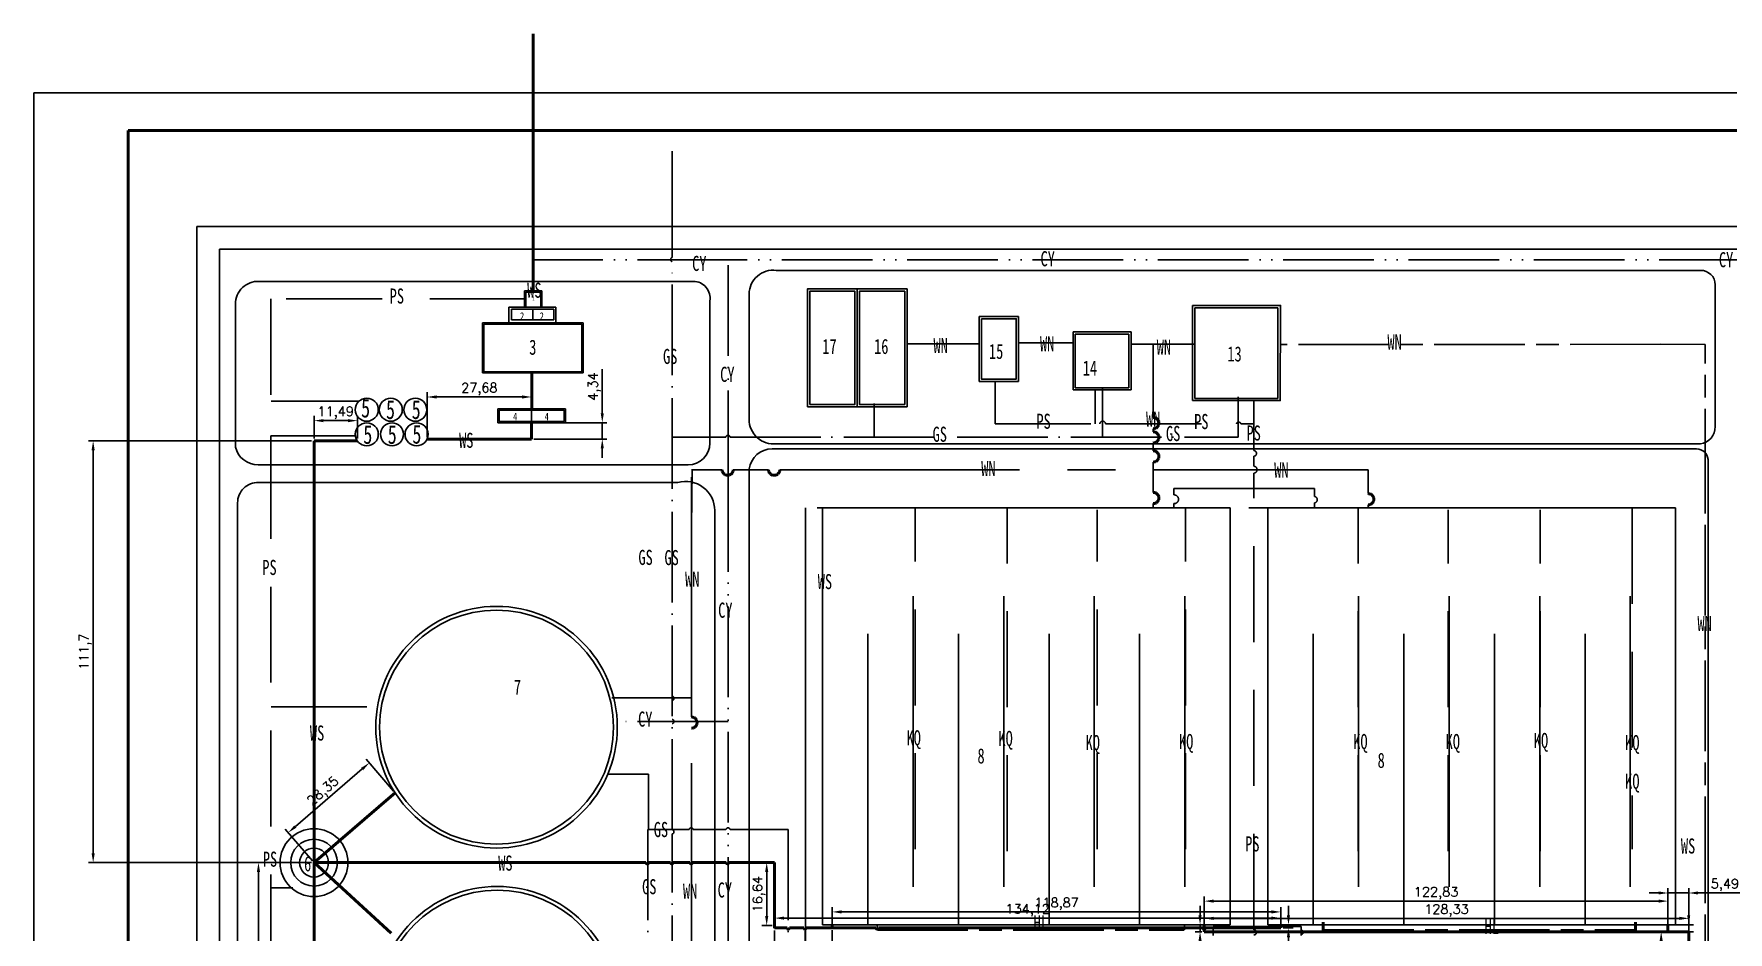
# Model space of a CAD drawing. Header units: millimetres. Extents: x 3398 to 10994, y -225 to 802.
# Drawn here: x 4839.2 to 5288, y 385.8 to 623.7 of the extents above; entities that cross this region are included whole.
import ezdxf

# ---------------------------------------------------------------- set-up
doc = ezdxf.new("R2010")
doc.units = ezdxf.units.MM
for name, pattern in [('ACAD_ISO02W100', [15, 12, -3]), ('ACAD_ISO04W100', [30, 24, -3, 0, -3]), ('ACAD_ISO05W100', [33, 24, -3, 0, -3, 0, -3]), ('ACAD_ISO08W100', [36, 24, -3, 6, -3]), ('CENTERX2', [101.6, 63.5, -12.7, 12.7, -12.7]), ('DASHEDX2', [38.1, 25.4, -12.7])]:
    doc.linetypes.add(name, pattern=pattern)
for name, color, linetype in [('厂区排水管线', 252, 'ACAD_ISO02W100'), ('厂区给水管', 150, 'ACAD_ISO04W100'), ('文字', 7, 'Continuous'), ('污水处理构筑物', 6, 'Continuous'), ('污泥处理构筑物', 3, 'Continuous'), ('绿地', 3, 'Continuous'), ('草地', 96, 'Continuous'), ('辅助构筑物和建筑物', 1, 'Continuous')]:
    doc.layers.add(name, color=color, linetype=linetype)
for name, color, linetype, lineweight in [('污水管线', 5, 'Continuous', 50), ('污泥管线', 40, 'ACAD_ISO08W100', 50), ('消化液回流', 1, 'ACAD_ISO08W100', 50)]:
    doc.layers.add(name, color=color, linetype=linetype, lineweight=lineweight)
doc.styles.get("Standard").update_dxf_attribs({"font": 'txt', "bigfont": 'gbcbig.shx'})
doc.styles.add('长仿宋', font='simfang.ttf', dxfattribs={"width": 0.7, "height": 4})
doc.dimstyles.new('ISO-25', dxfattribs={"dimtxt": 2.5, "dimasz": 2.5, "dimexe": 1.25, "dimexo": 0.625, "dimtad": 1, "dimtxsty": 'Standard', "dimcen": 2.5, "dimadec": 0, "dimazin": 0, "dimtfac": 1, "dimtmove": 0, "dimatfit": 3, "dimfxl": 1, "dimarcsym": 0})

# ---------------------------------------------------------------- blocks, each defined once
blk = doc.blocks.new('*D16')
at = {"layer": 'Defpoints', "color": 0, "linetype": 'ByBlock', "lineweight": 50, "transparency": 16777216}
for p in [(4898.65, 404.19), (4913.37, 404.19), (4913.37, 227.86)]:
    blk.add_point(p, dxfattribs=at)
at = {"layer": '厂区排水管线', "color": 0, "linetype": 'ByBlock', "lineweight": -2, "transparency": 16777216}
for p, q in [((4912.74, 404.19), (4897.4, 404.19)), ((4898.65, 230.36), (4898.65, 401.69)), ((4912.74, 227.86), (4897.4, 227.86))]:
    blk.add_line(p, q, dxfattribs=at)
at = {"layer": '厂区排水管线', "color": 0, "linetype": 'ByBlock', "lineweight": 50, "transparency": 16777216}
for points in [[(4898.23, 401.69), (4899.07, 401.69), (4898.65, 404.19)], [(4898.23, 230.36), (4899.07, 230.36), (4898.65, 227.86)]]:
    blk.add_solid(points, dxfattribs=at)
at = {"layer": '厂区排水管线', "color": 0, "linetype": 'ByBlock', "transparency": 16777216, "insert": (4896.57, 316.02), "char_height": 2.5, "attachment_point": 5, "rotation": 90}
blk.add_mtext('176,33', dxfattribs=at)
blk = doc.blocks.new('*D18')
at = {"layer": 'Defpoints', "color": 0, "linetype": 'ByBlock', "transparency": 16777216}
for p in [(5035.39, 386.92), (5169.51, 389.49), (5169.51, 386.92)]:
    blk.add_point(p, dxfattribs=at)
at = {"layer": '厂区排水管线', "color": 0, "linetype": 'ByBlock', "lineweight": -2, "transparency": 16777216}
for p, q in [((5035.39, 387.54), (5035.39, 390.74)), ((5169.51, 387.54), (5169.51, 390.74)), ((5037.89, 389.49), (5167.01, 389.49))]:
    blk.add_line(p, q, dxfattribs=at)
at = {"layer": '厂区排水管线', "color": 0, "linetype": 'ByBlock', "transparency": 16777216}
for points in [[(5037.89, 389.91), (5037.89, 389.08), (5035.39, 389.49)], [(5167.01, 389.91), (5167.01, 389.08), (5169.51, 389.49)]]:
    blk.add_solid(points, dxfattribs=at)
at = {"layer": '厂区排水管线', "color": 0, "linetype": 'ByBlock', "transparency": 16777216, "insert": (5102.45, 391.58), "char_height": 2.5, "attachment_point": 5}
blk.add_mtext('134,12', dxfattribs=at)
blk = doc.blocks.new('*D19')
at = {"layer": 'Defpoints', "color": 0, "linetype": 'ByBlock', "transparency": 16777216}
for p in [(5149.22, 387.75), (5148.09, 385.9), (5149.22, 385.9)]:
    blk.add_point(p, dxfattribs=at)
at = {"layer": '厂区排水管线', "color": 0, "linetype": 'ByBlock', "lineweight": -2, "transparency": 16777216}
for p, q in [((5148.09, 390.25), (5148.09, 392.75)), ((5148.59, 387.75), (5146.84, 387.75)), ((5148.09, 387.75), (5148.09, 385.9)), ((5148.59, 385.9), (5146.84, 385.9)), ((5148.09, 383.4), (5148.09, 372.57))]:
    blk.add_line(p, q, dxfattribs=at)
at = {"layer": '厂区排水管线', "color": 0, "linetype": 'ByBlock', "transparency": 16777216}
for points in [[(5147.67, 390.25), (5148.51, 390.25), (5148.09, 387.75)], [(5147.67, 383.4), (5148.51, 383.4), (5148.09, 385.9)]]:
    blk.add_solid(points, dxfattribs=at)
at = {"layer": '厂区排水管线', "color": 0, "linetype": 'ByBlock', "transparency": 16777216, "insert": (5146.01, 376.73), "char_height": 2.5, "attachment_point": 5, "rotation": 90}
blk.add_mtext('1,85', dxfattribs=at)
blk = doc.blocks.new('*D20')
at = {"layer": 'Defpoints', "color": 0, "linetype": 'ByBlock', "transparency": 16777216}
for p in [(5169.51, 387.75), (5169.51, 386.92), (5171.52, 386.92)]:
    blk.add_point(p, dxfattribs=at)
at = {"layer": '厂区排水管线', "color": 0, "linetype": 'ByBlock', "lineweight": -2, "transparency": 16777216}
for p, q in [((5171.52, 390.25), (5171.52, 392.75)), ((5170.14, 387.75), (5172.77, 387.75)), ((5170.14, 386.92), (5172.77, 386.92)), ((5171.52, 387.75), (5171.52, 386.92)), ((5171.52, 384.42), (5171.52, 373.17))]:
    blk.add_line(p, q, dxfattribs=at)
at = {"layer": '厂区排水管线', "color": 0, "linetype": 'ByBlock', "transparency": 16777216}
for points in [[(5171.1, 390.25), (5171.93, 390.25), (5171.52, 387.75)], [(5171.1, 384.42), (5171.93, 384.42), (5171.52, 386.92)]]:
    blk.add_solid(points, dxfattribs=at)
at = {"layer": '厂区排水管线', "color": 0, "linetype": 'ByBlock', "transparency": 16777216, "insert": (5169.43, 377.54), "char_height": 2.5, "attachment_point": 5, "rotation": 90}
blk.add_mtext('0,83', dxfattribs=at)
blk = doc.blocks.new('*D21')
at = {"layer": 'Defpoints', "color": 0, "linetype": 'ByBlock', "transparency": 16777216}
for p in [(5277.55, 389.43), (5149.22, 385.9), (5277.55, 385.9)]:
    blk.add_point(p, dxfattribs=at)
at = {"layer": '厂区排水管线', "color": 0, "linetype": 'ByBlock', "lineweight": -2, "transparency": 16777216}
for p, q in [((5149.22, 386.53), (5149.22, 390.68)), ((5277.55, 386.53), (5277.55, 390.68)), ((5151.72, 389.43), (5275.05, 389.43))]:
    blk.add_line(p, q, dxfattribs=at)
at = {"layer": '厂区排水管线', "color": 0, "linetype": 'ByBlock', "transparency": 16777216}
for points in [[(5151.72, 389.85), (5151.72, 389.01), (5149.22, 389.43)], [(5275.05, 389.85), (5275.05, 389.01), (5277.55, 389.43)]]:
    blk.add_solid(points, dxfattribs=at)
at = {"layer": '厂区排水管线', "color": 0, "linetype": 'ByBlock', "transparency": 16777216, "insert": (5213.38, 391.51), "char_height": 2.5, "attachment_point": 5}
blk.add_mtext('128,33', dxfattribs=at)
blk = doc.blocks.new('*D22')
at = {"layer": 'Defpoints', "color": 0, "linetype": 'ByBlock', "transparency": 16777216}
for p in [(5272.05, 387.75), (5272.05, 385.9), (5277.55, 385.9)]:
    blk.add_point(p, dxfattribs=at)
at = {"layer": '厂区排水管线', "color": 0, "linetype": 'ByBlock', "lineweight": -2, "transparency": 16777216}
for p, q in [((5277.55, 390.25), (5277.55, 392.75)), ((5272.68, 387.75), (5278.8, 387.75)), ((5277.55, 387.75), (5277.55, 385.9)), ((5272.68, 385.9), (5278.8, 385.9)), ((5277.55, 383.4), (5277.55, 372.57))]:
    blk.add_line(p, q, dxfattribs=at)
at = {"layer": '厂区排水管线', "color": 0, "linetype": 'ByBlock', "transparency": 16777216}
for points in [[(5277.13, 390.25), (5277.96, 390.25), (5277.55, 387.75)], [(5277.13, 383.4), (5277.96, 383.4), (5277.55, 385.9)]]:
    blk.add_solid(points, dxfattribs=at)
at = {"layer": '厂区排水管线', "color": 0, "linetype": 'ByBlock', "transparency": 16777216, "insert": (5275.46, 376.73), "char_height": 2.5, "attachment_point": 5, "rotation": 90}
blk.add_mtext('1,85', dxfattribs=at)
blk = doc.blocks.new('*D23')
at = {"layer": 'Defpoints', "color": 0, "linetype": 'ByBlock', "transparency": 16777216}
for p in [(5277.55, 385.9), (5270.26, 300.7), (5277.55, 300.7)]:
    blk.add_point(p, dxfattribs=at)
at = {"layer": '厂区排水管线', "color": 0, "linetype": 'ByBlock', "lineweight": -2, "transparency": 16777216}
for p, q in [((5276.92, 385.9), (5269.01, 385.9)), ((5270.26, 383.4), (5270.26, 303.2)), ((5276.92, 300.7), (5269.01, 300.7))]:
    blk.add_line(p, q, dxfattribs=at)
at = {"layer": '厂区排水管线', "color": 0, "linetype": 'ByBlock', "transparency": 16777216}
for points in [[(5269.84, 383.4), (5270.67, 383.4), (5270.26, 385.9)], [(5269.84, 303.2), (5270.67, 303.2), (5270.26, 300.7)]]:
    blk.add_solid(points, dxfattribs=at)
at = {"layer": '厂区排水管线', "color": 0, "linetype": 'ByBlock', "transparency": 16777216, "insert": (5268.17, 343.3), "char_height": 2.5, "attachment_point": 5, "rotation": 90}
blk.add_mtext('85,2', dxfattribs=at)
blk = doc.blocks.new('*D32')
at = {"layer": 'Defpoints', "color": 0, "linetype": 'ByBlock', "transparency": 16777216}
for p in [(4934.85, 422.68), (4906.53, 412.13), (4913.37, 404.19)]:
    blk.add_point(p, dxfattribs=at)
at = {"layer": '厂区排水管线', "color": 0, "linetype": 'ByBlock', "lineweight": -2, "transparency": 16777216}
for p, q in [((4934.44, 423.15), (4927.2, 431.57)), ((4926.12, 428.99), (4908.43, 413.76)), ((4912.96, 404.66), (4905.72, 413.07))]:
    blk.add_line(p, q, dxfattribs=at)
at = {"layer": '厂区排水管线', "color": 0, "linetype": 'ByBlock', "transparency": 16777216}
for points in [[(4925.85, 429.3), (4926.39, 428.67), (4928.02, 430.62)], [(4908.15, 414.07), (4908.7, 413.44), (4906.53, 412.13)]]:
    blk.add_solid(points, dxfattribs=at)
at = {"layer": '厂区排水管线', "color": 0, "linetype": 'ByBlock', "transparency": 16777216, "insert": (4915.91, 422.95), "char_height": 2.5, "attachment_point": 5, "rotation": 40.7206}
blk.add_mtext('28,35', dxfattribs=at)
blk = doc.blocks.new('*D33')
at = {"layer": 'Defpoints', "color": 0, "linetype": 'ByBlock', "transparency": 16777216}
for p in [(4913.37, 521.25), (4913.37, 515.89), (4924.86, 515.89)]:
    blk.add_point(p, dxfattribs=at)
at = {"layer": '厂区排水管线', "color": 0, "linetype": 'ByBlock', "lineweight": -2, "transparency": 16777216}
for p, q in [((4913.37, 516.51), (4913.37, 522.5)), ((4922.36, 521.25), (4915.87, 521.25)), ((4924.86, 516.51), (4924.86, 522.5))]:
    blk.add_line(p, q, dxfattribs=at)
at = {"layer": '厂区排水管线', "color": 0, "linetype": 'ByBlock', "transparency": 16777216}
for points in [[(4915.87, 521.66), (4915.87, 520.83), (4913.37, 521.25)], [(4922.36, 521.66), (4922.36, 520.83), (4924.86, 521.25)]]:
    blk.add_solid(points, dxfattribs=at)
at = {"layer": '厂区排水管线', "color": 0, "linetype": 'ByBlock', "transparency": 16777216, "insert": (4919.11, 523.33), "char_height": 2.5, "attachment_point": 5}
blk.add_mtext('11,49', dxfattribs=at)
blk = doc.blocks.new('*D34')
at = {"layer": 'Defpoints', "color": 0, "linetype": 'ByBlock', "transparency": 16777216}
for p in [(4970.99, 527.51), (4943.32, 516.37), (4970.99, 516.37)]:
    blk.add_point(p, dxfattribs=at)
at = {"layer": '厂区排水管线', "color": 0, "linetype": 'ByBlock', "lineweight": -2, "transparency": 16777216}
for p, q in [((4943.32, 516.99), (4943.32, 528.76)), ((4945.82, 527.51), (4968.49, 527.51)), ((4970.99, 516.99), (4970.99, 528.76))]:
    blk.add_line(p, q, dxfattribs=at)
at = {"layer": '厂区排水管线', "color": 0, "linetype": 'ByBlock', "transparency": 16777216}
for points in [[(4945.82, 527.93), (4945.82, 527.1), (4943.32, 527.51)], [(4968.49, 527.93), (4968.49, 527.1), (4970.99, 527.51)]]:
    blk.add_solid(points, dxfattribs=at)
at = {"layer": '厂区排水管线', "color": 0, "linetype": 'ByBlock', "transparency": 16777216, "insert": (4957.16, 529.6), "char_height": 2.5, "attachment_point": 5}
blk.add_mtext('27,68', dxfattribs=at)
blk = doc.blocks.new('*D35')
at = {"layer": 'Defpoints', "color": 0, "linetype": 'ByBlock', "transparency": 16777216}
for p in [(4970.99, 520.71), (4989.73, 520.71), (4970.99, 516.37)]:
    blk.add_point(p, dxfattribs=at)
at = {"layer": '厂区排水管线', "color": 0, "linetype": 'ByBlock', "lineweight": -2, "transparency": 16777216}
for p, q in [((4989.73, 523.21), (4989.73, 534.87)), ((4971.62, 520.71), (4990.98, 520.71)), ((4989.73, 516.37), (4989.73, 520.71)), ((4971.62, 516.37), (4990.98, 516.37)), ((4989.73, 513.87), (4989.73, 511.37))]:
    blk.add_line(p, q, dxfattribs=at)
at = {"layer": '厂区排水管线', "color": 0, "linetype": 'ByBlock', "transparency": 16777216}
for points in [[(4989.31, 523.21), (4990.15, 523.21), (4989.73, 520.71)], [(4989.31, 513.87), (4990.15, 513.87), (4989.73, 516.37)]]:
    blk.add_solid(points, dxfattribs=at)
at = {"layer": '厂区排水管线', "color": 0, "linetype": 'ByBlock', "transparency": 16777216, "insert": (4987.65, 530.29), "char_height": 2.5, "attachment_point": 5, "rotation": 90}
blk.add_mtext('4,34', dxfattribs=at)
blk = doc.blocks.new('*D36')
at = {"layer": 'Defpoints', "color": 0, "linetype": 'ByBlock', "transparency": 16777216}
for p in [(4913.37, 515.89), (4854.85, 404.19), (4913.37, 404.19)]:
    blk.add_point(p, dxfattribs=at)
at = {"layer": '厂区排水管线', "color": 0, "linetype": 'ByBlock', "lineweight": -2, "transparency": 16777216}
for p, q in [((4912.74, 515.89), (4853.6, 515.89)), ((4854.85, 513.39), (4854.85, 406.69)), ((4912.74, 404.19), (4853.6, 404.19))]:
    blk.add_line(p, q, dxfattribs=at)
at = {"layer": '厂区排水管线', "color": 0, "linetype": 'ByBlock', "transparency": 16777216}
for points in [[(4854.43, 513.39), (4855.27, 513.39), (4854.85, 515.89)], [(4854.43, 406.69), (4855.27, 406.69), (4854.85, 404.19)]]:
    blk.add_solid(points, dxfattribs=at)
at = {"layer": '厂区排水管线', "color": 0, "linetype": 'ByBlock', "transparency": 16777216, "insert": (4852.77, 460.04), "char_height": 2.5, "attachment_point": 5, "rotation": 90}
blk.add_mtext('111,7', dxfattribs=at)
blk = doc.blocks.new('*D46')
at = {"layer": 'Defpoints', "color": 0, "linetype": 'ByBlock', "transparency": 16777216}
for p in [(5035.39, 404.19), (5033.29, 387.54), (5035.39, 387.54)]:
    blk.add_point(p, dxfattribs=at)
at = {"layer": '厂区排水管线', "color": 0, "linetype": 'ByBlock', "lineweight": -2, "transparency": 16777216}
for p, q in [((5034.76, 404.19), (5032.04, 404.19)), ((5033.29, 401.69), (5033.29, 390.04)), ((5034.76, 387.54), (5032.04, 387.54))]:
    blk.add_line(p, q, dxfattribs=at)
at = {"layer": '厂区排水管线', "color": 0, "linetype": 'ByBlock', "transparency": 16777216}
for points in [[(5032.87, 401.69), (5033.71, 401.69), (5033.29, 404.19)], [(5032.87, 390.04), (5033.71, 390.04), (5033.29, 387.54)]]:
    blk.add_solid(points, dxfattribs=at)
at = {"layer": '厂区排水管线', "color": 0, "linetype": 'ByBlock', "transparency": 16777216, "insert": (5031.21, 395.86), "char_height": 2.5, "attachment_point": 5, "rotation": 90}
blk.add_mtext('16,64', dxfattribs=at)
blk = doc.blocks.new('*D48')
at = {"layer": 'Defpoints', "color": 0, "linetype": 'ByBlock', "transparency": 16777216}
for p in [(5035.39, 386.82), (5050.64, 386.92), (5050.73, 373.24)]:
    blk.add_point(p, dxfattribs=at)
at = {"layer": '厂区排水管线', "color": 0, "linetype": 'ByBlock', "lineweight": -2, "transparency": 16777216}
for p, q in [((5035.39, 386.2), (5035.48, 371.89)), ((5050.65, 386.29), (5050.74, 371.99)), ((5037.97, 373.16), (5048.23, 373.22))]:
    blk.add_line(p, q, dxfattribs=at)
at = {"layer": '厂区排水管线', "color": 0, "linetype": 'ByBlock', "transparency": 16777216}
for points in [[(5037.97, 373.57), (5037.98, 372.74), (5035.47, 373.14)], [(5048.23, 373.64), (5048.23, 372.8), (5050.73, 373.24)]]:
    blk.add_solid(points, dxfattribs=at)
at = {"layer": '厂区排水管线', "color": 0, "linetype": 'ByBlock', "transparency": 16777216, "insert": (5043.09, 375.27), "char_height": 2.5, "attachment_point": 5, "rotation": 0.3537}
blk.add_mtext('15,26', dxfattribs=at)
blk = doc.blocks.new('*D49')
at = {"layer": 'Defpoints', "color": 0, "linetype": 'ByBlock', "transparency": 16777216}
for p in [(5169.51, 391.14), (5050.64, 386.92), (5169.51, 386.92)]:
    blk.add_point(p, dxfattribs=at)
at = {"layer": '厂区排水管线', "color": 0, "linetype": 'ByBlock', "lineweight": -2, "transparency": 16777216}
for p, q in [((5050.64, 387.54), (5050.64, 392.39)), ((5053.14, 391.14), (5167.01, 391.14)), ((5169.51, 387.54), (5169.51, 392.39))]:
    blk.add_line(p, q, dxfattribs=at)
at = {"layer": '厂区排水管线', "color": 0, "linetype": 'ByBlock', "transparency": 16777216}
for points in [[(5053.14, 391.55), (5053.14, 390.72), (5050.64, 391.14)], [(5167.01, 391.55), (5167.01, 390.72), (5169.51, 391.14)]]:
    blk.add_solid(points, dxfattribs=at)
at = {"layer": '厂区排水管线', "color": 0, "linetype": 'ByBlock', "transparency": 16777216, "insert": (5110.08, 393.22), "char_height": 2.5, "attachment_point": 5}
blk.add_mtext('118,87', dxfattribs=at)
blk = doc.blocks.new('*D52')
at = {"layer": 'Defpoints', "color": 0, "linetype": 'ByBlock', "transparency": 16777216}
for p in [(5272.05, 394), (5149.22, 385.9), (5272.05, 385.9)]:
    blk.add_point(p, dxfattribs=at)
at = {"layer": '厂区排水管线', "color": 0, "linetype": 'ByBlock', "lineweight": -2, "transparency": 16777216}
for p, q in [((5149.22, 386.53), (5149.22, 395.25)), ((5272.05, 386.53), (5272.05, 395.25)), ((5151.72, 394), (5269.55, 394))]:
    blk.add_line(p, q, dxfattribs=at)
at = {"layer": '厂区排水管线', "color": 0, "linetype": 'ByBlock', "transparency": 16777216}
for points in [[(5151.72, 394.41), (5151.72, 393.58), (5149.22, 394)], [(5269.55, 394.41), (5269.55, 393.58), (5272.05, 394)]]:
    blk.add_solid(points, dxfattribs=at)
at = {"layer": '厂区排水管线', "color": 0, "linetype": 'ByBlock', "transparency": 16777216, "insert": (5210.63, 396.08), "char_height": 2.5, "attachment_point": 5}
blk.add_mtext('122,83', dxfattribs=at)
blk = doc.blocks.new('*D53')
at = {"layer": 'Defpoints', "color": 0, "linetype": 'ByBlock', "transparency": 16777216}
for p in [(5277.55, 396.15), (5272.05, 385.9), (5277.55, 385.9)]:
    blk.add_point(p, dxfattribs=at)
at = {"layer": '厂区排水管线', "color": 0, "linetype": 'ByBlock', "lineweight": -2, "transparency": 16777216}
for p, q in [((5269.55, 396.15), (5267.05, 396.15)), ((5272.05, 386.53), (5272.05, 397.4)), ((5272.05, 396.15), (5277.55, 396.15)), ((5277.55, 386.53), (5277.55, 397.4)), ((5280.05, 396.15), (5291.71, 396.15))]:
    blk.add_line(p, q, dxfattribs=at)
at = {"layer": '厂区排水管线', "color": 0, "linetype": 'ByBlock', "transparency": 16777216}
for points in [[(5269.55, 396.57), (5269.55, 395.74), (5272.05, 396.15)], [(5280.05, 396.57), (5280.05, 395.74), (5277.55, 396.15)]]:
    blk.add_solid(points, dxfattribs=at)
at = {"layer": '厂区排水管线', "color": 0, "linetype": 'ByBlock', "transparency": 16777216, "insert": (5287.13, 398.24), "char_height": 2.5, "attachment_point": 5}
blk.add_mtext('5,49', dxfattribs=at)

msp = doc.modelspace()

# ---------------------------------------------------------------- linework, layer by layer
at = {"lineweight": -3}
for p, q in [((5680.151, 608.053), (4839.151, 608.053)), ((4839.151, 608.053), (4839.151, 14.053))]:
    msp.add_line(p, q, dxfattribs=at)
at = {"lineweight": 50}
for p, q in [((4864.151, 598.053), (4864.151, 24.053)), ((5670.151, 598.053), (4864.151, 598.053))]:
    msp.add_line(p, q, dxfattribs=at)
at = {"layer": '厂区排水管线', "color": 5, "linetype": 'ACAD_ISO04W100'}
for p, q in [((5008.26, 570.732), (5008.26, 592.648)), ((5001.945, 427.603), (4991.192, 427.603)), ((5008.26, 366.22), (5008.26, 411.78)), ((5038.991, 412.929), (5038.991, 368.223))]:
    msp.add_line(p, q, dxfattribs=at)
at = {"layer": '厂区排水管线', "color": 3, "linetype": 'ByBlock', "lineweight": -3}
for p, q in [((5487.546, 572.67), (4882.292, 572.67)), ((4888.292, 566.67), (5481.546, 566.67))]:
    msp.add_line(p, q, dxfattribs=at)
at = {"layer": '厂区排水管线', "color": 3, "linetype": 'ByBlock', "lineweight": -2}
for p, q in [((4882.292, 525.201), (4882.292, 572.67)), ((4888.292, 519.201), (4888.292, 566.67)), ((5276.613, 561.019), (5280.671, 561.019)), ((5284.589, 519.653), (5284.589, 557.246)), ((5028.646, 554.81), (5028.646, 522.287)), ((5034.71, 513.754), (5279.638, 513.754)), ((5035.164, 515.067), (5280.681, 515.067)), ((5028.646, 496.422), (5028.646, 508.449)), ((5282.662, 498.953), (5282.662, 510.98)), ((5282.662, 476.745), (5282.662, 498.953)), ((5028.646, 479.542), (5028.646, 496.422))]:
    msp.add_line(p, q, dxfattribs=at)
at = {"layer": '厂区排水管线', "color": 0, "linetype": 'ACAD_ISO05W100'}
for p, q in [((5023.073, 563.852), (4971.458, 563.852)), ((5293.719, 563.852), (5023.052, 563.852)), ((5023.073, 505.228), (5023.073, 564.011)), ((5023.097, 441.54), (4993.341, 441.54))]:
    msp.add_line(p, q, dxfattribs=at)
at = {"layer": '厂区排水管线', "color": 3, "linetype": 'ByBlock'}
for p, q in [((5013.846, 558.13), (4898.824, 558.13)), ((5276.858, 561.02), (5035.817, 561.02)), ((4892.54, 552.126), (4892.54, 514.194)), ((5018.218, 515.286), (5018.218, 552.945)), ((4898.55, 509.555), (5012.48, 509.555)), ((4898.634, 504.858), (5009.728, 504.858)), ((4893.113, 143.843), (4893.113, 499.503)), ((5019.53, 143.352), (5019.53, 497.424)), ((5028.646, 142.152), (5028.646, 479.542)), ((5282.662, 136.58), (5282.662, 476.745))]:
    msp.add_line(p, q, dxfattribs=at)
at = {"layer": '厂区排水管线', "linetype": 'DASHEDX2'}
for p, q in [((4969.475, 553.467), (4901.888, 553.467)), ((4901.888, 553.467), (4901.888, 181.923)), ((5093.792, 520.444), (5093.792, 531.653)), ((4902.035, 526.394), (4925.329, 526.394)), ((5120.344, 520.444), (5120.344, 529.375)), ((5162.348, 520.444), (5162.348, 526.552)), ((5162.348, 520.444), (5162.348, 526.552)), ((5162.348, 513.323), (5162.348, 526.552)), ((4901.888, 509.555), (4901.888, 517.261)), ((4901.888, 517.261), (4924.337, 517.261)), ((5093.792, 520.444), (5121.539, 520.444)), ((5123.068, 520.444), (5157.729, 520.444)), ((5158.927, 520.444), (5162.348, 520.444)), ((5162.348, 509.168), (5162.348, 511.819)), ((5162.348, 386.416), (5162.348, 507.348)), ((5162.348, 503.314), (5141.179, 503.314)), ((5141.179, 501.571), (5141.179, 503.314)), ((5162.348, 503.314), (5178.447, 503.314)), ((5178.447, 501.177), (5178.447, 503.314)), ((5141.179, 498.147), (5141.179, 499.264)), ((5178.447, 498.147), (5178.447, 499.452)), ((4901.992, 445.435), (4931.544, 445.435)), ((4901.828, 397.557), (4907.772, 397.557)), ((5162.348, 387.293), (5151.562, 387.293)), ((5151.562, 387.293), (5151.562, 384.883)), ((5162.348, 387.293), (5174.874, 387.293)), ((5174.874, 387.293), (5174.874, 384.883))]:
    msp.add_line(p, q, dxfattribs=at)
at = {"layer": '厂区排水管线', "color": 6, "linetype": 'ByBlock'}
for p, q in [((4965.003, 547.291), (4965.003, 551.328)), ((4965.003, 551.328), (4977.399, 551.328)), ((4965.654, 550.765), (4965.654, 547.965)), ((4971.294, 550.765), (4965.654, 550.765)), ((4965.654, 547.965), (4971.294, 547.965)), ((4976.934, 550.765), (4971.294, 550.765)), ((4971.294, 550.765), (4971.294, 547.965)), ((4971.294, 547.965), (4976.934, 547.965)), ((4976.934, 547.965), (4976.934, 550.765)), ((4977.399, 551.328), (4977.399, 547.322)), ((4958.327, 534.168), (4958.327, 546.83)), ((4958.327, 546.83), (4984.329, 546.83)), ((4984.329, 546.83), (4984.329, 534.167)), ((4962.056, 524.041), (4962.056, 524.41)), ((4962.056, 524.41), (4962.393, 524.41)), ((4962.056, 521.041), (4962.056, 524.041)), ((4962.056, 520.708), (4962.056, 521.041)), ((4962.393, 520.708), (4962.056, 520.708)), ((4962.393, 524.41), (4970.993, 524.41)), ((4962.393, 521.041), (4962.393, 524.041)), ((4962.393, 524.041), (4970.993, 524.041)), ((4962.393, 524.041), (4970.993, 524.041)), ((4962.393, 524.041), (4970.993, 524.041)), ((4962.393, 524.041), (4970.993, 524.041)), ((4970.993, 521.041), (4962.393, 521.041)), ((4962.393, 520.708), (4970.993, 520.708)), ((4970.993, 524.41), (4979.593, 524.41)), ((4970.993, 524.041), (4979.593, 524.041)), ((4970.993, 524.041), (4979.593, 524.041)), ((4970.993, 524.041), (4979.593, 524.041)), ((4970.993, 524.041), (4979.593, 524.041)), ((4970.993, 521.041), (4970.993, 524.041)), ((4979.593, 521.041), (4970.993, 521.041)), ((4970.993, 520.708), (4979.593, 520.708)), ((4979.959, 524.41), (4979.593, 524.41)), ((4979.593, 524.041), (4979.593, 521.041)), ((4979.959, 520.708), (4979.593, 520.708)), ((4979.959, 524.041), (4979.959, 524.41)), ((4979.959, 521.041), (4979.959, 524.041)), ((4979.959, 521.041), (4979.959, 520.708)), ((5048.077, 387.747), (5048.077, 498.147)), ((5048.077, 498.147), (5156.077, 498.147)), ((5156.077, 498.147), (5156.077, 474.747)), ((5166.077, 387.747), (5166.077, 498.147)), ((5166.077, 498.147), (5274.077, 498.147)), ((5274.077, 498.147), (5274.077, 474.747)), ((5043.511, 275.609), (5043.511, 386.009))]:
    msp.add_line(p, q, dxfattribs=at)
at = {"layer": '厂区排水管线', "color": 40, "linetype": 'CENTERX2', "lineweight": 30}
for p, q in [((5135.713, 522.081), (5135.713, 541.464)), ((5135.713, 518.305), (5135.713, 519.102)), ((5135.713, 513.257), (5135.713, 515.325)), ((5013.357, 442.765), (5013.357, 508.259)), ((5013.357, 508.259), (5021.469, 508.259)), ((5024.448, 508.259), (5033.779, 508.259)), ((5036.758, 508.259), (5192.653, 508.259)), ((5135.713, 502.246), (5135.713, 510.278)), ((5192.653, 508.259), (5192.653, 501.911)), ((5135.713, 498.008), (5135.713, 499.267)), ((5192.653, 498.932), (5192.653, 498.147)), ((5013.357, 367.076), (5013.357, 439.785))]:
    msp.add_line(p, q, dxfattribs=at)
at = {"layer": '厂区排水管线', "color": 40, "linetype": 'ACAD_ISO08W100', "lineweight": 30}
for p, q in [((5270.154, 541.47), (5169.374, 541.375)), ((5281.926, 541.398), (5270.154, 541.47)), ((5281.926, 500.375), (5281.926, 541.398)), ((5013.54, 508.259), (5013.357, 493.05)), ((5135.713, 508.259), (5192.653, 508.259)), ((5281.926, 397.685), (5281.926, 500.375)), ((5013.357, 493.05), (5013.357, 452.908)), ((5003.068, 447.826), (4992.245, 447.826)), ((5281.926, 330.411), (5281.926, 397.685))]:
    msp.add_line(p, q, dxfattribs=at)
at = {"layer": '厂区排水管线', "color": 5, "linetype": 'ACAD_ISO04W100', "lineweight": -2}
for p, q in [((5122.244, 516.856), (5122.244, 530.066)), ((5061.739, 516.895), (5061.739, 525.795)), ((5158.225, 516.893), (5158.225, 527.512)), ((5008.266, 516.893), (5022.458, 516.893)), ((5023.587, 516.893), (5158.225, 516.893))]:
    msp.add_line(p, q, dxfattribs=at)
at = {"layer": '厂区排水管线', "color": 5, "linetype": 'ByBlock', "lineweight": 50}
for p, q in [((4970.993, 520.708), (4970.993, 516.365)), ((4970.993, 516.365), (4943.207, 516.365)), ((4913.367, 468.098), (4913.367, 515.888)), ((4913.367, 515.888), (4924.859, 515.888)), ((4913.367, 227.858), (4913.367, 468.098)), ((4933.752, 421.731), (4934.851, 422.678)), ((4913.367, 404.185), (5001.313, 404.185)), ((5001.99, 404.185), (5007.816, 404.185)), ((5008.494, 404.185), (5012.917, 404.185)), ((5013.594, 404.185), (5022.573, 404.185)), ((5023.25, 404.185), (5035.389, 404.185)), ((5035.389, 404.185), (5035.389, 386.823)), ((5038.678, 386.917), (5035.389, 386.917)), ((5043.094, 386.917), (5039.355, 386.917)), ((5046.334, 386.917), (5043.771, 386.917)), ((5046.334, 386.917), (5062.233, 386.917)), ((5050.645, 386.917), (5050.645, 387.747)), ((5062.91, 386.917), (5148.836, 386.917)), ((5149.217, 387.747), (5149.217, 385.901)), ((5149.513, 386.917), (5169.512, 386.917)), ((5169.512, 386.917), (5169.512, 387.747)), ((5272.051, 387.747), (5272.051, 385.901)), ((5149.217, 385.901), (5277.546, 385.901)), ((5277.546, 300.704), (5277.546, 385.901))]:
    msp.add_line(p, q, dxfattribs=at)
at = {"layer": '厂区排水管线', "color": 0, "linetype": 'ACAD_ISO05W100', "lineweight": -3}
msp.add_line((5023.073, 505.228), (5023.073, 192.727), dxfattribs=at)
at = {"layer": '厂区排水管线', "color": 30, "linetype": 'DASHEDX2', "lineweight": 30}
for p, q in [((5262.603, 498.145), (5043.531, 498.145)), ((5072.632, 407.742), (5072.632, 498.145)), ((5097, 407.245), (5097, 498.147)), ((5120.871, 407.742), (5120.871, 497.648)), ((5144.244, 407.742), (5144.244, 498.145)), ((5189.996, 407.245), (5189.996, 498.145)), ((5213.867, 407.245), (5213.867, 497.648)), ((5238.235, 407.245), (5238.235, 497.648)), ((5262.603, 498.145), (5262.603, 407.742))]:
    msp.add_line(p, q, dxfattribs=at)
at = {"layer": '厂区排水管线', "color": 30, "linetype": 'ByBlock', "lineweight": 30}
msp.add_line((5043.531, 498.145), (5043.531, 125.446), dxfattribs=at)
at = {"layer": '厂区排水管线', "color": 5, "linetype": 'ACAD_ISO04W100', "lineweight": -3}
for p, q in [((5001.945, 427.603), (4996.416, 427.603)), ((5001.945, 412.962), (5001.945, 427.603)), ((5001.818, 412.935), (5001.818, 380.044)), ((5012.704, 412.935), (5001.818, 412.935)), ((5022.484, 412.935), (5013.834, 412.935)), ((5038.992, 412.935), (5023.611, 412.935))]:
    msp.add_line(p, q, dxfattribs=at)
at = {"layer": '厂区排水管线', "color": 30, "linetype": 'ACAD_ISO08W100', "lineweight": 50}
msp.add_line((5096.077, 397.747), (5096.077, 397.747), dxfattribs=at)
at = {"layer": '厂区排水管线', "color": 1, "linetype": 'ACAD_ISO08W100', "lineweight": 30}
for p, q in [((5062.591, 386.472), (5062.591, 387.747)), ((5143.939, 386.414), (5143.939, 387.768))]:
    msp.add_line(p, q, dxfattribs=at)
at = {"layer": '厂区排水管线', "color": 6, "linetype": 'ByBlock'}
for centre, radius in [((4927.344, 524.141), 3.05), ((4933.699, 524.141), 3.05), ((4940.217, 524.141), 3.05), ((4927.344, 517.631), 3.05), ((4934.025, 517.631), 3.05), ((4940.542, 517.631), 3.05), ((4961.717, 440.062), 32), ((4961.717, 440.062), 31), ((4961.902, 365.875), 32), ((4961.902, 365.875), 31)]:
    msp.add_circle(centre, radius, dxfattribs=at)
at = {"layer": '厂区排水管线', "color": 5, "linetype": 'ACAD_ISO04W100', "lineweight": -3}
for centre, start, end in [((5008.39, 563.899), 100.61125, 259.12254), ((5023.022, 516.786), 10.74435, 169.25565), ((5008.152, 447.706), 280.74435, 79.25565), ((5008.152, 441.565), 280.74435, 79.25565), ((5013.269, 412.828), 10.74435, 169.25565), ((5023.047, 412.822), 10.74435, 169.25565), ((5008.152, 412.344), 280.74435, 79.25565)]:
    msp.add_arc(centre, 0.575, start, end, dxfattribs=at)
at = {"layer": '厂区排水管线', "color": 3, "linetype": 'ByBlock', "lineweight": -2}
for centre, radius, start, end in [((5034.92, 554.81), 6.274, 81.78, 180), ((5280.813, 557.246), 3.776, 360, 92.1506), ((5035.164, 521.618), 6.552, 174.14149, 270), ((5279.944, 519.653), 4.645, 279.13193, 0), ((5034.71, 507.636), 6.118, 90, 172.36852)]:
    msp.add_arc(centre, radius, start, end, dxfattribs=at)
at = {"layer": '厂区排水管线', "color": 3, "linetype": 'ByBlock'}
for centre, radius, start, end in [((4898.55, 552.126), 6.01, 87.38667, 180), ((5013.846, 553.695), 4.435, 350.26825, 90), ((4898.55, 515.769), 6.213, 194.6767, 270), ((5012.48, 515.293), 5.737, 270, 359.9327), ((5279.638, 510.719), 3.035, 4.93331, 90), ((4898.47, 499.503), 5.358, 88.24508, 180), ((5011.809, 497.424), 7.72, 360, 105.64349)]:
    msp.add_arc(centre, radius, start, end, dxfattribs=at)
at = {"layer": '厂区排水管线', "linetype": 'DASHEDX2'}
for centre, radius, start, end in [((5122.303, 520.329), 0.773, 8.52963, 171.47037), ((5158.328, 520.194), 0.649, 22.63055, 157.36945), ((5162.29, 512.571), 0.754, 274.40226, 85.59774), ((5162.301, 508.258), 0.911, 272.97091, 87.02909), ((5141.233, 500.418), 1.155, 267.331, 92.669), ((5178.272, 500.315), 0.88, 281.46196, 78.53804), ((5162.359, 385.728), 0.689, 269.1268, 90.8732), ((5174.953, 385.761), 0.508, 261.13876, 98.86124)]:
    msp.add_arc(centre, radius, start, end, dxfattribs=at)
at = {"layer": '厂区给水管'}
for p, q in [((5008.26, 564.459), (5008.26, 570.732)), ((5008.26, 412.909), (5008.26, 563.339))]:
    msp.add_line(p, q, dxfattribs=at)
at = {"layer": '污水处理构筑物', "lineweight": -3}
for p, q in [((4969.158, 555.615), (4973.758, 555.625)), ((4969.158, 551.321), (4969.158, 555.615)), ((4969.458, 555.316), (4973.458, 555.316)), ((4969.458, 551.321), (4969.458, 555.316)), ((4973.458, 555.316), (4973.458, 551.32)), ((4973.758, 555.625), (4973.758, 551.32)), ((4958.027, 533.868), (4958.027, 547.168)), ((4958.027, 547.168), (4984.627, 547.168)), ((4984.627, 547.168), (4984.627, 533.868)), ((4984.327, 534.168), (4958.327, 534.168)), ((4984.627, 533.868), (4958.027, 533.868)), ((5048.077, 474.747), (5048.077, 387.747)), ((5072.077, 474.747), (5072.077, 397.747)), ((5096.077, 474.747), (5096.077, 397.747)), ((5120.077, 474.747), (5120.077, 397.747)), ((5144.077, 474.747), (5144.077, 397.747)), ((5156.077, 474.747), (5156.077, 387.747)), ((5166.077, 474.747), (5166.077, 387.747)), ((5190.077, 474.747), (5190.077, 397.747)), ((5214.077, 474.747), (5214.077, 397.747)), ((5238.077, 474.747), (5238.077, 397.747)), ((5262.077, 474.747), (5262.077, 397.747)), ((5274.077, 474.747), (5274.077, 387.747)), ((5060.077, 464.747), (5060.077, 387.747)), ((5084.077, 464.747), (5084.077, 387.747)), ((5108.077, 464.747), (5108.077, 387.747)), ((5132.077, 464.747), (5132.077, 387.747)), ((5178.077, 464.747), (5178.077, 387.747)), ((5202.077, 464.747), (5202.077, 387.747)), ((5226.077, 464.747), (5226.077, 387.747)), ((5250.077, 464.747), (5250.077, 387.747)), ((5156.077, 387.747), (5048.077, 387.747)), ((5274.077, 387.747), (5166.077, 387.747))]:
    msp.add_line(p, q, dxfattribs=at)
at = {"layer": '污水处理构筑物'}
for radius in [8.998, 6.189, 3.835]:
    msp.add_circle((4913.367, 404.185), radius, dxfattribs=at)
at = {"layer": '污水管线', "lineweight": 50}
msp.add_line((4971.458, 555.694), (4971.458, 623.675), dxfattribs=at)
at = {"layer": '污水管线'}
for p, q in [((4971.046, 524.307), (4971.046, 533.868)), ((4913.367, 404.185), (4933.752, 421.731)), ((4913.367, 404.185), (4933.81, 385.493)), ((4913.367, 404.185), (5001.313, 404.185)), ((5001.99, 404.185), (5007.816, 404.185)), ((5008.494, 404.185), (5012.917, 404.185)), ((5013.594, 404.185), (5022.573, 404.185)), ((5023.25, 404.185), (5035.389, 404.185))]:
    msp.add_line(p, q, dxfattribs=at)
for centre in [(5001.651, 404.185), (5008.155, 404.185), (5013.256, 404.185), (5022.912, 404.185), (5039.017, 386.917), (5043.432, 386.917), (5062.572, 386.917), (5149.174, 386.917)]:
    msp.add_arc(centre, 0.339, 180, 0, dxfattribs=at)
at = {"layer": '污泥处理构筑物', "lineweight": -3}
for p, q in [((5089.575, 540.252), (5089.575, 548.851)), ((5089.575, 548.851), (5090.175, 548.851)), ((5090.175, 548.851), (5099.38, 548.851)), ((5099.38, 548.851), (5099.98, 548.851)), ((5099.98, 548.851), (5099.98, 540.552)), ((5168.718, 551.152), (5168.718, 527.152)), ((5089.575, 540.252), (5089.575, 531.653)), ((5099.98, 540.552), (5099.98, 540.252)), ((5099.98, 539.952), (5099.98, 540.252)), ((5099.98, 531.653), (5099.98, 539.952)), ((5089.575, 531.653), (5090.175, 531.653)), ((5090.175, 531.653), (5099.38, 531.653)), ((5099.38, 531.653), (5099.98, 531.653))]:
    msp.add_line(p, q, dxfattribs=at)
at = {"layer": '污泥处理构筑物', "lineweight": -2}
for p, q in [((5146.718, 539.152), (5146.718, 551.152)), ((5146.718, 551.152), (5168.718, 551.152)), ((5146.718, 527.152), (5146.718, 539.152)), ((5168.718, 527.152), (5146.718, 527.152))]:
    msp.add_line(p, q, dxfattribs=at)
at = {"layer": '污泥处理构筑物'}
for p, q in [((5114.447, 544.775), (5129.847, 544.775)), ((5114.447, 529.375), (5114.447, 544.775)), ((5115.047, 544.175), (5129.247, 544.175)), ((5115.047, 529.975), (5115.047, 544.175)), ((5129.247, 544.175), (5129.247, 529.975)), ((5129.847, 544.775), (5129.847, 529.375)), ((5129.247, 529.975), (5115.047, 529.975)), ((5129.847, 529.375), (5114.447, 529.375))]:
    msp.add_line(p, q, dxfattribs=at)
at = {"layer": '污泥处理构筑物', "lineweight": -2}
for points in [[(5044.073, 524.926), (5057.273, 524.926), (5057.273, 556.126), (5044.073, 556.126)], [(5044.673, 525.526), (5056.673, 525.526), (5056.673, 555.526), (5044.673, 555.526)], [(5070.473, 524.926), (5057.273, 524.926), (5057.273, 556.126), (5070.473, 556.126)], [(5069.873, 525.526), (5057.873, 525.526), (5057.873, 555.526), (5069.873, 555.526)]]:
    msp.add_lwpolyline(points, close=True, dxfattribs=at)
at = {"layer": '污泥处理构筑物', "lineweight": -3}
for points in [[(5090.175, 548.251), (5099.38, 548.251), (5099.38, 539.925), (5099.38, 539.925)], [(5090.187, 539.925), (5090.175, 539.925), (5090.175, 548.251)], [(5090.176, 539.952), (5090.175, 539.952), (5090.175, 532.253), (5099.38, 532.253), (5099.38, 539.952), (5099.38, 539.952)], [(5090.194, 539.925), (5090.187, 539.925)]]:
    msp.add_lwpolyline(points, dxfattribs=at)
at = {"layer": '污泥处理构筑物', "lineweight": -2}
for points in [[(5146.118, 538.552), (5146.118, 551.752)], [(5146.118, 551.752), (5169.414, 551.752), (5169.318, 526.552)], [(5169.414, 551.752), (5169.318, 526.552), (5146.118, 526.552)], [(5146.718, 551.152), (5146.718, 527.152)], [(5146.118, 526.552), (5146.118, 539.752)]]:
    msp.add_lwpolyline(points, dxfattribs=at)
at = {"layer": '污泥管线', "lineweight": 30}
for p, q in [((5089.501, 541.584), (5070.473, 541.584)), ((5114.447, 541.899), (5100.016, 541.899)), ((5129.847, 541.464), (5146.411, 541.464)), ((5003.068, 447.826), (5013.357, 447.826))]:
    msp.add_line(p, q, dxfattribs=at)
at = {"layer": '污泥管线', "lineweight": -3}
msp.add_line((5146.718, 539.152), (5146.718, 538.552), dxfattribs=at)
at = {"layer": '污泥管线'}
for centre, start, end in [((5135.713, 520.591), 270, 90), ((5135.713, 516.815), 270, 90), ((5135.713, 511.768), 270, 90), ((5022.958, 508.259), 180, 0), ((5035.268, 508.259), 180, 0), ((5135.713, 500.757), 270, 90), ((5192.653, 500.422), 270, 90), ((5013.357, 441.275), 270, 90)]:
    msp.add_arc(centre, 1.49, start, end, dxfattribs=at)
at = {"layer": '消化液回流'}
for p, q in [((5062.605, 386.47), (5143.894, 386.47)), ((5180.701, 388.457), (5180.701, 386.231)), ((5180.701, 386.231), (5263.495, 386.231)), ((5263.495, 386.231), (5263.495, 388.457))]:
    msp.add_line(p, q, dxfattribs=at)
at = {"layer": '绿地', "color": 3, "lineweight": -3}
msp.add_line((4882.292, 33.292), (4882.292, 525.201), dxfattribs=at)
at = {"layer": '绿地', "lineweight": -3}
msp.add_line((4888.292, 39.292), (4888.292, 519.201), dxfattribs=at)

# ---------------------------------------------------------------- texts
at = {"char_height": 4, "style": '长仿宋'}
for s, insert, width, attachment_point in [('3', (4971.327, 540.668), 26, 5), ('14', (5120.813, 537.152), 0.98258, 3), ('7', (4967.265, 450.673), 49.01714, 5), ('6', (4911.679, 403.864), 2.64706, 5)]:
    msp.add_mtext(s, dxfattribs=dict(at, insert=insert, width=width, attachment_point=attachment_point))
at = {"layer": '厂区排水管线', "color": 6, "linetype": 'ByBlock', "char_height": 2, "attachment_point": 1, "style": '长仿宋'}
for insert in [(4966.108, 523.325), (4974.466, 523.325)]:
    msp.add_mtext_dynamic_manual_height_columns('{\\C0;4}', width=4.88211, gutter_width=20, heights=[0], dxfattribs=dict(at, insert=insert))
at = {"layer": '厂区排水管线', "color": 0, "linetype": 'ACAD_ISO05W100', "lineweight": -3, "char_height": 4, "attachment_point": 1, "style": '长仿宋'}
for s, width, insert in [('WS', 9.93717, (4951.804, 518.039)), ('GS', 8.20997, (4999.298, 487.029)), ('WS', 9.93717, (5046.815, 480.618)), ('CY', 7.41569, (5020.432, 473.054)), ('WS', 9.93717, (4912.268, 440.517)), ('WS', 9.93717, (4962.158, 406.072)), ('GS', 8.20997, (5000.277, 399.814)), ('CY', 6.02353, (5020.283, 398.951))]:
    msp.add_mtext_dynamic_manual_height_columns(s, width=width, gutter_width=20, heights=[0], dxfattribs=dict(at, insert=insert))
at = {"layer": '文字', "style": '长仿宋'}
for s, insert, char_height, width, attachment_point in [('CY', (5105.826, 566.131), 4, 10.77679, 1), ('CY', (5285.549, 565.87), 4, 10.77679, 1), ('CY', (5013.535, 564.887), 4, 10.77679, 1), ('WS', (4969.839, 557.789), 4, 10.77679, 1), ('PS', (4933.395, 556.249), 4, 10.77679, 1), ('WN', (5077.465, 543.156), 4, 10.77679, 1), ('WN', (5105.68, 543.607), 4, 10.77679, 1), ('WN', (5197.729, 544.063), 4, 10.77679, 1), ('GS', (5005.821, 540.257), 4, 10.77679, 1), ('17', (5051.83, 542.907), 4, 0.98258, 3), ('16', (5065.539, 542.907), 4, 0.98258, 3), ('15', (5095.975, 541.594), 4, 0.98258, 3), ('WN', (5136.602, 542.705), 4, 10.77679, 1), ('13', (5159.135, 540.916), 4, 0.86181, 3), ('CY', (5020.967, 535.509), 4, 10.77679, 1), ('5', (4927.03, 524.536), 5, 20, 5), ('5', (4933.628, 524.144), 5, 20, 5), ('5', (4940.423, 524.144), 5, 20, 5), ('PS', (5104.741, 523.084), 4, 10.77679, 1), ('WN', (5133.775, 523.661), 4, 10.77679, 1), ('PS', (5146.524, 523.015), 4, 10.77679, 1), ('5', (4927.618, 517.553), 5, 20, 5), ('5', (4934.086, 517.553), 5, 20, 5), ('5', (4940.619, 517.619), 5, 20, 5), ('GS', (5077.232, 519.649), 4, 10.77679, 1), ('GS', (5139.067, 519.843), 4, 10.77679, 1), ('PS', (5160.398, 519.973), 4, 10.77679, 1), ('WN', (5090.115, 510.593), 4, 10.77679, 1), ('WN', (5167.731, 510.185), 4, 10.77679, 1), ('GS', (5006.203, 486.978), 4, 10.77679, 1), ('PS', (4899.656, 484.37), 4, 10.77679, 1), ('WN', (5011.664, 481.247), 4, 10.77679, 1), ('WN', (5279.855, 469.539), 4, 10.77679, 1), ('CY', (4999.217, 444.207), 4, 10.77679, 1), ('KQ', (5070.33, 439.259), 4, 10.77679, 1), ('KQ', (5094.677, 439.092), 4, 10.77679, 1), ('KQ', (5117.762, 437.981), 4, 10.77679, 1), ('KQ', (5142.513, 438.259), 4, 10.77679, 1), ('KQ', (5188.681, 438.259), 4, 10.77679, 1), ('KQ', (5213.155, 438.259), 4, 10.77679, 1), ('KQ', (5236.517, 438.537), 4, 10.77679, 1), ('KQ', (5260.712, 437.981), 4, 10.77679, 1), ('KQ', (5260.712, 427.736), 4, 10.77679, 1), ('GS', (5003.366, 414.964), 4, 10.77679, 1), ('PS', (5160.045, 411.167), 4, 10.77679, 1), ('WS', (5275.473, 410.599), 4, 10.77679, 1), ('PS', (4899.803, 407.109), 4, 10.77679, 1), ('WN', (5011.103, 398.632), 4, 10.77679, 1)]:
    msp.add_mtext(s, dxfattribs=dict(at, insert=insert, char_height=char_height, width=width, attachment_point=attachment_point))
at = {"layer": '消化液回流', "char_height": 4, "width": 7.51245, "attachment_point": 5, "style": '长仿宋'}
for insert in [(5105.914, 388.193), (5225.371, 387.264)]:
    msp.add_mtext('HL', dxfattribs=dict(at, insert=insert))
at = {"layer": '草地', "attachment_point": 5, "style": '长仿宋'}
for s, insert, char_height, width in [('{\\C0;1}', (4971.458, 553.581), 1, 4), ('{\\C7;2}', (4968.501, 548.936), 2, 10.8), ('{\\C7;2}', (4973.713, 548.936), 2, 10.8)]:
    msp.add_mtext(s, dxfattribs=dict(at, insert=insert, char_height=char_height, width=width))
at = {"layer": '辅助构筑物和建筑物', "char_height": 4, "width": 12, "attachment_point": 5, "style": '长仿宋'}
for insert in [(5090.077, 432.424), (5196.077, 431.247)]:
    msp.add_mtext('{\\C7;8}', dxfattribs=dict(at, insert=insert))

# ---------------------------------------------------------------- dimensions: what is measured, and where the dimension line sits
at = {"layer": '厂区排水管线', "color": 5, "linetype": 'ByBlock'}
for p1, p2, distance, picture, middle in [((4970.993, 516.365), (4970.993, 520.708), -18.737, '*D35', (4987.647, 530.292)), ((4943.317, 516.365), (4970.993, 516.365), 11.146, '*D34', (4957.155, 529.595)), ((4924.859, 515.888), (4913.367, 515.888), -5.359, '*D33', (4919.113, 523.331)), ((4913.367, 515.888), (4913.367, 404.185), -58.517, '*D36', (4852.767, 460.037)), ((4934.851, 422.678), (4913.367, 404.185), -10.479, '*D32', (4915.914, 422.952)), ((4913.367, 227.858), (4913.367, 404.185), 14.719, '*D16', (4896.565, 316.021)), ((5035.389, 404.185), (5035.389, 387.542), -2.098, '*D46', (5031.208, 395.864)), ((5272.0512, 385.901), (5277.5458, 385.901), 10.2523, '*D53', (5287.1291, 398.2366)), ((5149.217, 385.901), (5272.051, 385.901), 8.094, '*D52', (5210.634, 396.079)), ((5035.389, 386.917), (5169.512, 386.917), 2.576, '*D18', (5102.451, 391.577)), ((5050.645, 386.917), (5169.512, 386.917), 4.221, '*D49', (5110.078, 393.221)), ((5149.217, 387.747), (5149.217, 385.901), -1.126, '*D19', (5146.008, 376.734)), ((5149.217, 385.901), (5277.546, 385.901), 3.53, '*D21', (5213.381, 391.514)), ((5169.512, 387.747), (5169.512, 386.917), 2.005, '*D20', (5169.434, 377.542)), ((5272.051, 387.747), (5272.051, 385.901), 5.495, '*D22', (5275.462, 376.734)), ((5035.389, 386.823), (5050.645, 386.917), -13.681, '*D48', (5043.088, 375.273)), ((5277.546, 385.901), (5277.546, 300.704), -7.289, '*D23', (5268.173, 343.303))]:
    dim = msp.add_aligned_dim(p1=p1, p2=p2, distance=distance, dimstyle='ISO-25', dxfattribs=at)
    dim.commit()
    dim.dimension.update_dxf_attribs({"geometry": picture, "text_midpoint": middle})

doc.saveas('drawing.dxf')
